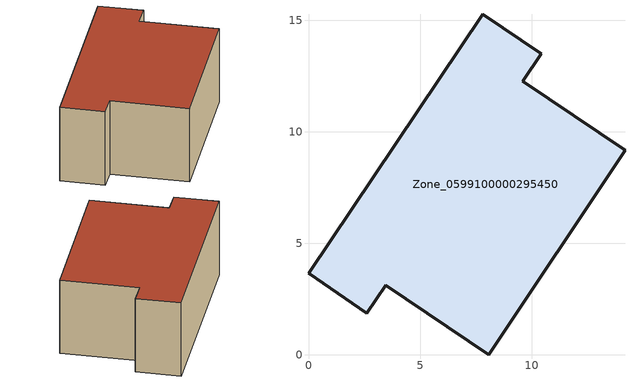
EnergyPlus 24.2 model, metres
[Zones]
Zone_0599100000295450
 floor ground (C_G): 2.62,1.87 0,3.65 7.82,15.27 10.44,13.5 9.6,12.26 14.19,9.16 8.08,0 3.47,3.12 z1.08
 wall outside (C_F): 0,3.65 2.62,1.87 3.47,3.12 8.08,0 14.19,9.16 9.6,12.26 10.44,13.5 7.82,15.27 0,3.65 z1.08:6.83
 roof outside (C_R): 14.19,9.16 9.6,12.26 10.44,13.5 7.82,15.27 0,3.65 2.62,1.87 3.47,3.12 8.08,0 z6.83
[BUILDING]
Pand.0599100000295450: North Axis=0; Terrain=City; Loads Convergence Tolerance Value=0.04; Temperature Convergence Tolerance Value=0.4; Solar Distribution=FullExterior; Maximum Number of Warmup Days=25; Minimum Number of Warmup Days=1
[Site:Location]
Rotterdam.The.Hague.AP_ZH_NLD Design_Conditions: Latitude=51.96; Longitude=4.45; Time Zone=1; Elevation=-4.5
[SITE:GROUNDTEMPERATURE:BUILDINGSURFACE]
18, 18, 18, 18, 18, 18, 18, 18, 18, 18, 18, 18
[MATERIAL] Thermal Absorptance=0.9; Solar Absorptance=0.7; Visible Absorptance=0.7
Name | Roughness | Thickness | Conductivity | Density | Specific Heat
G.TI.1975-1991 | MediumSmooth | 0.15 | 0.288461 | 540 | 1210
F.TI.1975-1991 | Rough | 0.3 | 0.230769 | 1920 | 840
R.TI.1975-1991 | MediumRough | 0.2 | 0.153846 | 1500 | 1000
[CONSTRUCTION]
C_G: G.TI.1975-1991
C_F: F.TI.1975-1991
C_R: R.TI.1975-1991
[ZONE]
Zone_0599100000295450: Type=1; Multiplier=1; Ceiling Height=Autocalculate; Volume=Autocalculate; Floor Area=autocalculate; Part of Total Floor Area=Yes
[ZONEINFILTRATION:DESIGNFLOWRATE]
Infil_Zone_0599100000295450: Zone or ZoneList or Space or SpaceList=Zone_0599100000295450; Schedule=AlwaysOn; Design Flow Rate Calculation Method=Flow/Area; Flow Rate per Floor Area=0.003; Constant Term Coefficient=1; Temperature Term Coefficient=0; Velocity Term Coefficient=0; Velocity Squared Term Coefficient=0
[HVACTEMPLATE:ZONE:IDEALLOADSAIRSYSTEM]
Zone_0599100000295450: Maximum Heating Supply Air Temperature=50; Minimum Cooling Supply Air Temperature=13; Maximum Heating Supply Air Humidity Ratio=0.0156; Minimum Cooling Supply Air Humidity Ratio=0.0077; Heating Limit=NoLimit; Cooling Limit=NoLimit; Dehumidification Control Type=ConstantSensibleHeatRatio; Cooling Sensible Heat Ratio=0.7; Dehumidification Setpoint=60; Humidification Control Type=None; Humidification Setpoint=30; Outdoor Air Method=None; Outdoor Air Flow Rate per Person=0.00944; Outdoor Air Flow Rate per Zone Floor Area=0; Outdoor Air Flow Rate per Zone=0; Demand Controlled Ventilation Type=None; Outdoor Air Economizer Type=NoEconomizer; Heat Recovery Type=None; Sensible Heat Recovery Effectiveness=0.7; Latent Heat Recovery Effectiveness=0.65
[ZONECONTROL:THERMOSTAT]
ThermostatControl_Zone_0599100000295450: Zone or ZoneList=Zone_0599100000295450; Control Type Schedule=DualSetpointControlType; Control 1=Thermostat_Zone_0599100000295450; Temperature Difference Between Cutout And Setpoint=0
[THERMOSTATSETPOINT:DUALSETPOINT]
Thermostat_Zone_0599100000295450: Heating Setpoint Temperature Schedule=HeatingSetpoint_Zone_0599100000295450; Cooling Setpoint Temperature Schedule=CoolingSetpoint_Zone_0599100000295450
[SCHEDULE:COMPACT]
HeatingSetpoint_Zone_0599100000295450: Through: 12/31, For: AllDays, Until: 24:00, 21
CoolingSetpoint_Zone_0599100000295450: Through: 12/31, For: AllDays, Until: 24:00, 24
DualSetpointControlType: Through: 12/31, For: AllDays, Until: 24:00, 4
AlwaysOn: Through: 12/31, For: AllDays, Until: 24:00, 1
